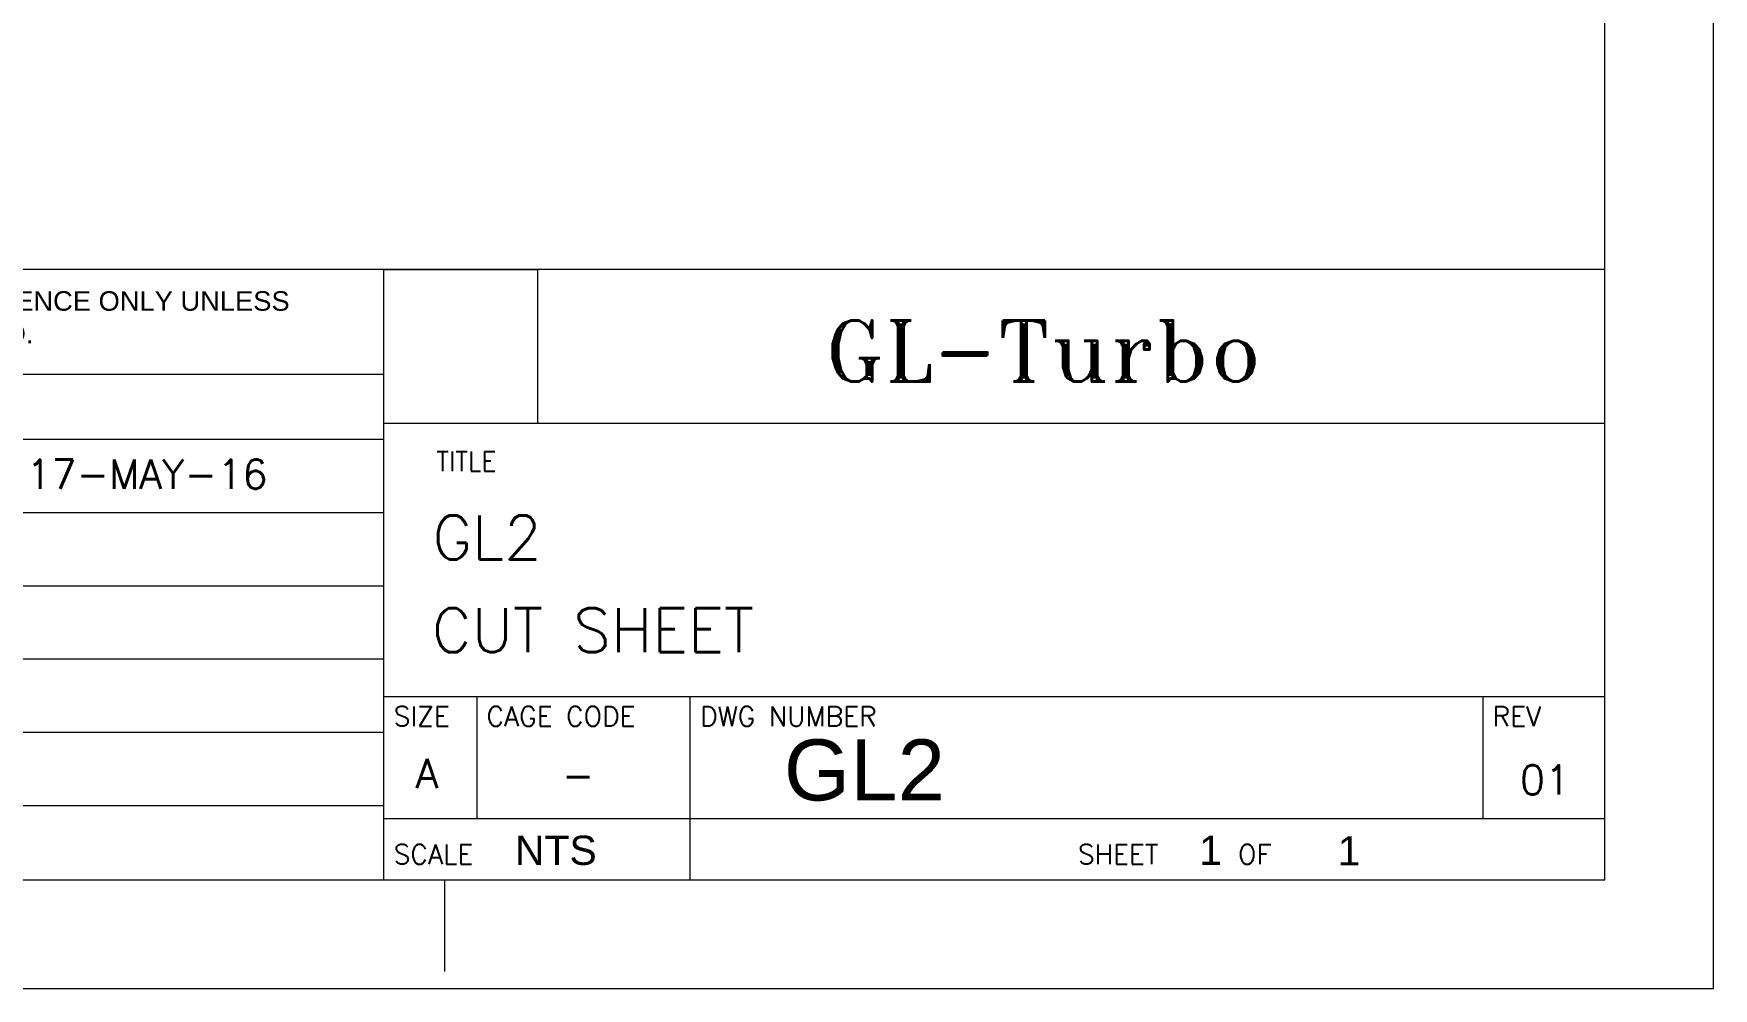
# Model space of a CAD drawing. Header units: inches. Extents: x 0 to 19814, y 0 to 15096.
# Drawn here: x 13323 to 19814, y 0 to 3690 of the extents above; entities that cross this region are included whole.
import ezdxf
from ezdxf.enums import TextEntityAlignment as Align

# ---------------------------------------------------------------- set-up
doc = ezdxf.new("R2010")
doc.units = ezdxf.units.IN
doc.header["$MEASUREMENT"] = 0
doc.layers.add('Title Block', color=7, linetype='Continuous', lineweight=5)
doc.styles.add('ACANSTS', font='romans.shx', dxfattribs={"height": 1})
doc.styles.add('Roman', font='arial.ttf')
doc.styles.add('ROMANS', font='romant.shx', dxfattribs={"height": 3.5})

# ---------------------------------------------------------------- blocks, each defined once
blk = doc.blocks.new('LONE STAR BLOWER TITLE BLOCK (SIZE A)')
at = {"lineweight": 15}
for p, q in [((17.5, 2.6037), (17.5, 3.3125)), ((17.5, 3.3125), (18.2088, 3.3125)), ((18.2088, 2.6037), (18.2088, 3.3125)), ((18.2088, 2.6037), (17.5, 2.6037))]:
    blk.add_line(p, q, dxfattribs=at)
at = {"layer": 'Title Block', "lineweight": 15}
for p, q in [((23.625, 0), (23.625, 18)), ((23.125, 0.5), (23.125, 17.5)), ((23.125, 3.3125), (8.0867, 3.3125)), ((23.125, 3.3125), (9.0934, 3.3125)), ((17.5, 0.5), (17.5, 3.3125)), ((23.125, 0.5), (23.125, 3.3125)), ((17.5, 2.8291), (13.6179, 2.8291)), ((23.125, 2.6037), (17.5, 2.6037)), ((17.5, 2.5291), (11.4089, 2.5291)), ((17.5, 2.1916), (8.0867, 2.1916)), ((17.5, 1.8541), (8.0867, 1.8541)), ((17.5, 1.5166), (13.6179, 1.5166)), ((23.125, 1.3438), (17.5, 1.3438)), ((17.9275, 1.3438), (17.9275, 0.7813)), ((18.9092, 1.3438), (18.9092, 0.5)), ((22.5625, 1.3438), (22.5625, 0.7813)), ((17.5, 1.1791), (13.6179, 1.1791)), ((17.5, 0.8416), (13.6179, 0.8416)), ((23.125, 0.7813), (17.5, 0.7813)), ((0.5, 0.5), (23.125, 0.5)), ((15.025, 0.5), (23.125, 0.5)), ((17.7812, 0.0781), (17.7812, 0.5)), ((0, 0), (23.625, 0))]:
    blk.add_line(p, q, dxfattribs=at)
at = {"layer": 'Title Block', "lineweight": 15, "style": 'ACANSTS', "width": 0.942857}
blk.add_text('TITLE', height=0.09, dxfattribs=at).set_placement((17.7413, 2.384))
at = {"layer": 'Title Block', "lineweight": 15, "style": 'ACANSTS'}
for s, height, p in [('SIZE', 0.09, (17.545, 1.2088)), ('CAGE CODE', 0.09, (17.9725, 1.2088)), ('DWG NUMBER', 0.09, (18.9563, 1.2088)), ('REV', 0.09, (22.6075, 1.2088)), ('A', 0.135, (17.6466, 0.9229))]:
    blk.add_text(s, height=height, dxfattribs=at).set_placement(p)
for s, p in [('SCALE', (17.545, 0.6181)), ('SHEET     OF', (20.6971, 0.6181))]:
    blk.add_text(s, height=0.09, dxfattribs=at).set_placement(p, align=Align.MIDDLE_LEFT)
at = {"layer": 'Title Block', "lineweight": 15, "insert": (14.2786, 3.2128), "char_height": 0.09, "attachment_point": 1, "style": 'Roman'}
blk.add_mtext_dynamic_manual_height_columns('DRAWING IS FOR REFERENCE ONLY UNLESS SPECIFIED AS RELEASED.', width=2.820992, gutter_width=1.25, heights=[0], dxfattribs=at)
at = {"layer": 'Title Block', "lineweight": 15, "insert": (19.532, 3.0779), "char_height": 3.9375, "width": 5.334616, "attachment_point": 1, "style": 'ROMANS'}
blk.add_mtext('{\\H0.07143x;GL-Turbo}', dxfattribs=at)
at = {"layer": 'Title Block', "lineweight": 15, "style": 'ACANSTS'}
for tag, p, height in [('DRAWN_BY', (14.7817, 2.2896), 0.135), ('DRAWN_DATE', (15.8526, 2.3021), 0.135), ('DRAWING_SUBTITLE', (17.7236, 1.9768), 0.2025), ('CHECKED_BY', (14.804, 1.9438), 0.135), ('CHECK_DATE', (15.8339, 1.9487), 0.135), ('ENGINEER', (14.7979, 1.6123), 0.135), ('ENG_DATE', (15.8249, 1.6112), 0.135), ('DRAWING_SUBTITLE', (17.7211, 1.5494), 0.2025), ('MANUFACTURING', (14.7936, 1.2748), 0.135), ('MFG_DATE', (15.826, 1.2778), 0.135), ('CONTROL', (14.7936, 0.9373), 0.135), ('CONTROL_DATE', (15.826, 0.9403), 0.135), ('CAGE_CODE', (17.9275, 0.9163), 0.135), ('MODEL_FILE_NAME', (9.0607, 0.6111), 0.135), ('APPROVED_BY', (14.7823, 0.5726), 0.135), ('APPROVAL_DATE', (15.8177, 0.5698), 0.135)]:
    blk.add_attdef(tag, p, '', height=height, dxfattribs=at)
at = {"layer": 'Title Block', "lineweight": 15, "style": 'Roman', "flags": 8}
for tag, height, p in [('DWG_NUMBER', 0.2812, (19.0664, 1.1474)), ('SCALE', 0.135, (18.1035, 0.7041)), ('SHEETNUMBER', 0.135, (21.2556, 0.7041)), ('TOTA_SHEETS', 0.135, (21.8939, 0.7016))]:
    blk.add_attdef(tag, text='', height=height, dxfattribs=at).set_placement(p, align=Align.TOP_LEFT)
at = {"layer": 'Title Block', "lineweight": 15, "style": 'ACANSTS'}
blk.add_attdef('REVISION', text='', height=0.135, dxfattribs=at).set_placement((22.8495, 0.8933), align=Align.CENTER)

msp = doc.modelspace()

# ---------------------------------------------------------------- block references
ref = msp.add_blockref('LONE STAR BLOWER TITLE BLOCK (SIZE A)', (0.07, 0.02), dxfattribs=dict(xscale=838.6783455950789, yscale=838.6783455950789, zscale=838.6783455950789))
ref.add_attrib('SHEETNUMBER', '1', dxfattribs={"layer": 'Title Block', "lineweight": 15, "height": 113.22, "style": 'Roman'}).set_placement((17826.69, 590.53), align=Align.TOP_LEFT)
ref.add_attrib('SCALE', 'NTS', dxfattribs={"layer": 'Title Block', "lineweight": 15, "height": 113.222, "style": 'Roman'}).set_placement((15183.07, 590.53), align=Align.TOP_LEFT)
ref.add_attrib('DWG_NUMBER', 'GL2', dxfattribs={"layer": 'Title Block', "lineweight": 15, "height": 235.878, "style": 'Roman'}).set_placement((16222.29, 962.36), align=Align.TOP_LEFT)
ref.add_attrib('DRAWING_SUBTITLE', 'GL2', (14864.45, 1657.95), dxfattribs={"layer": 'Title Block', "lineweight": 15, "height": 169.832, "style": 'ACANSTS'})
ref.add_attrib('CAGE_CODE', '   -', (15110.85, 768.46), dxfattribs={"layer": 'Title Block', "lineweight": 15, "height": 113.222, "style": 'ACANSTS'})
ref.add_attrib('REVISION', '01', dxfattribs={"layer": 'Title Block', "lineweight": 15, "height": 113.222, "style": 'ACANSTS'}).set_placement((19163.43, 749.21), align=Align.CENTER)
ref.add_attrib('DRAWN_DATE', '17-MAY-16', (13295.34, 1930.7), dxfattribs={"layer": 'Title Block', "lineweight": 15, "height": 113.222, "style": 'ACANSTS'})
ref.add_attrib('DRAWING_SUBTITLE', 'CUT SHEET', (14862.36, 1299.44), dxfattribs={"layer": 'Title Block', "lineweight": 15, "height": 169.832, "style": 'ACANSTS'})
ref.add_attrib('TOTA_SHEETS', '1', dxfattribs={"layer": 'Title Block', "lineweight": 15, "height": 113.22, "style": 'Roman'}).set_placement((18362.01, 588.4), align=Align.TOP_LEFT)

doc.saveas('drawing.dxf')
